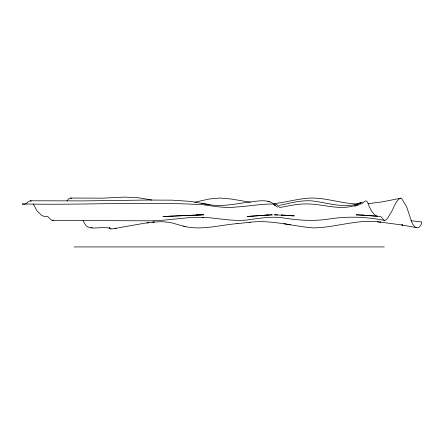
<?xml version="1.0" encoding="UTF-8"?>
<svg xmlns="http://www.w3.org/2000/svg" width="444" height="444" viewBox="0 0 444 444"><rect width="100%" height="100%" fill="white"/><g stroke="black" fill="none" stroke-linecap="round" stroke-linejoin="round"><path stroke-width="0.67" d="M66.894 200.977L68.731 198.823L70.579 198.046L102.592 198.157L124.942 197.103L138.062 197.724L151.942 200.016M92.202 227.583L89.999 227.811L87.057 226.44A52.647 13.115 -90 0 1 85.942 225.352A55.511 13.831 -90 0 1 83.766 221.978L83.006 220.379M53.718 220.069L52.614 220.429L51.515 220.141L47.863 216.65L43.451 216.211L41.253 215.046L36.858 210.573L33.211 203.907M362.482 202.092L359.862 203.102L360.378 202.93C345.698 208.713 330.136 203.48 315.362 201.343C303.135 199.245 291.131 203.108 279.248 205.367M359.063 204.934L354.362 206.31M357.093 203.985L360.378 202.93M411.05 220.751L421.8 221.95C421.545 225.669 417.932 230.203 414.53 226.44A52.647 11.305 90 0 1 413.569 225.352A55.511 11.921 90 0 1 411.693 221.978L406.637 206.782L401.909 198.918A29.97 6.432 -90 0 0 400.96 198.179L382.556 201.815L368.132 203.674M194.694 202.198L209.579 198.951L219.935 198.046L230.98 198.995L250.366 202.22M201.448 203.197L209.529 204.728L190.787 201.41L172.377 200.161L147.203 200.055L83.183 200.904L30.27 200.777C27.511 201.565 25.508 205.705 22.2 203.935C82.329 205.294 142.557 201.421 202.619 204.673C214.119 206.255 225.68 208.452 237.329 206.893C249.861 206.166 262.337 203.63 274.914 204.096C278.421 203.441 277.972 208.824 281.54 207.198C290.137 205.589 298.773 203.668 307.581 203.951C324.481 204.074 342.396 211.705 358.63 203.935C364.224 205.722 365.562 194.788 369.053 206.044C371.04 210.278 373.87 216.766 379.481 216.389C382.212 216.189 382.423 220.113 384.843 220.429C387.518 219.569 388.522 216.456 389.899 214.269C393.684 209.191 394.955 201.476 400.327 198.046M109.246 227.334L110.373 228.827L112.432 228.893L144.256 223.271L154.268 222.011L152.814 222.144L161.783 221.673L170.252 222.461L183.389 226.14M116.261 228.321L114.957 228.516M237.146 223.621C219.269 225.097 200.849 230.786 182.995 226.04M148.74 222.649L147.119 222.86L147.497 222.81M236.924 223.648L250.116 222.261L249.806 222.283C271.073 219.636 291.88 226.107 312.887 227.889C335.72 227.761 357.914 218.592 380.941 222.167L377.472 221.895M273.454 203.557C286.735 202.525 299.589 197.98 312.976 198.046C327.822 198.329 342.091 203.541 356.932 203.951M265.096 215.273L264.652 215.307L268.037 215.029L247.341 216.422L252.375 216.272M263.309 215.346L272.25 214.841L267.682 215.063M260.018 215.634L263.758 215.301M260.556 215.59L249.35 216.367M201.393 214.829L162.954 216.533L203.763 214.791L198.535 214.89M169.07 216.345L172.355 216.25M196.165 214.957L197.619 214.924M91.103 227.922C97.325 228.488 104.124 226.557 110.095 228.416L109.79 227.927M52.248 220.413L151.121 220.829L163.375 220.213L191.12 217.443L203.502 217.327L202.808 217.305C217.288 217.976 231.685 221.417 246.22 220.096C259.185 218.431 272.294 215.767 285.364 218.243C299.722 220.452 314.341 221.279 328.754 219.059C347.264 216.117 366.172 216.711 384.526 220.413M74.137 246.919L384.31 246.919M277.622 214.896L274.436 214.824L294.378 215.878L281.502 215.068M363.836 215.151L356.11 214.835L376.146 216.062M281.435 215.063L289.904 215.595M362.215 215.085L377.578 216.345M30.27 200.777L31.374 201.193M70.579 198.046L71.678 198.351M380.586 222.139L402.719 225.075L401.692 224.908L416.744 227.717M208.774 204.59C222.205 207.076 235.742 203.763 249.045 202.114C256.815 201.476 265.706 198.79 272.827 203.324M284.027 223.676L290.509 224.786M110.861 228.938L110.595 228.876M184.943 226.518L185.342 226.623M267.926 201.237L269.741 201.737M273.904 204.678L275.202 205.217L273.965 204.451L277.556 207.17"/></g></svg>
